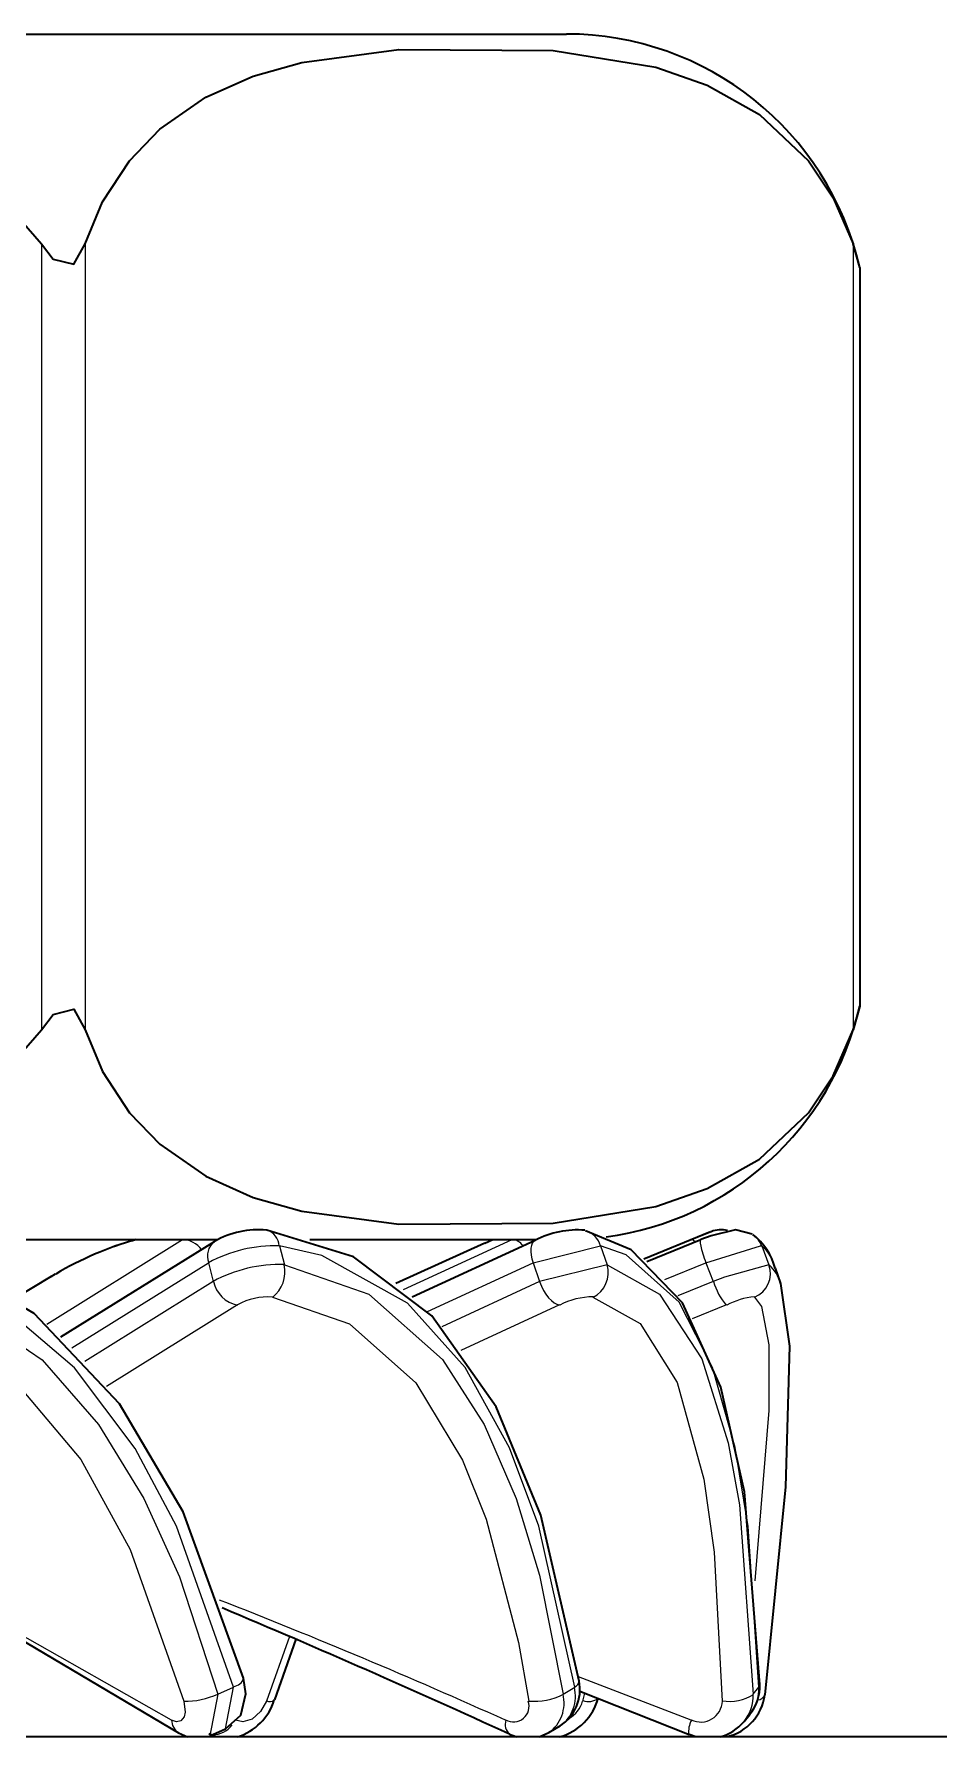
# Model space of a CAD drawing. Extents: x 315 to 857, y 212 to 651.
# Drawn here: x 398.927 to 400.73, y 225.786 to 229.177 of the extents above; entities that cross this region are included whole.
import ezdxf

# ---------------------------------------------------------------- set-up
doc = ezdxf.new("R2010")
doc.units = 0

msp = doc.modelspace()

# ---------------------------------------------------------------- linework, layer by layer
at = {"color": 7, "lineweight": 35, "ltscale": 0.11937}
msp.add_line((395.2126, 229.1768), (399.9874, 229.1768), dxfattribs=at)
at = {"color": 7, "lineweight": 13, "ltscale": 0.039132}
for p, q in [((398.942, 228.7594), (398.942, 227.1941)), ((399.0286, 228.7594), (399.0286, 227.1941)), ((400.5585, 228.7594), (400.5585, 227.1941))]:
    msp.add_line(p, q, dxfattribs=at)
at = {"color": 7, "lineweight": 35, "ltscale": 0.001228}
for p, q in [((400.5719, 228.7121), (400.5585, 228.7594)), ((400.5719, 227.2414), (400.5585, 227.1941))]:
    msp.add_line(p, q, dxfattribs=at)
at = {"color": 7, "lineweight": 35, "ltscale": 0.036768}
msp.add_line((400.5719, 228.7121), (400.5719, 227.2414), dxfattribs=at)
at = {"color": 7, "lineweight": 35, "ltscale": 0.003585}
msp.add_line((400.2747, 226.7919), (400.1418, 226.738), dxfattribs=at)
at = {"color": 7, "lineweight": 13, "ltscale": 0.001017}
msp.add_line((400.2383, 226.7767), (400.2758, 226.7923), dxfattribs=at)
at = {"color": 7, "lineweight": 35, "ltscale": 0.016637}
msp.add_line((398.6277, 226.7768), (399.2932, 226.7768), dxfattribs=at)
at = {"color": 7, "lineweight": 13, "ltscale": 0.007965}
msp.add_line((398.9522, 226.6084), (399.2227, 226.7767), dxfattribs=at)
at = {"color": 7, "lineweight": 35, "ltscale": 0.008998}
msp.add_line((398.9807, 226.5828), (399.2864, 226.7728), dxfattribs=at)
at = {"color": 7, "lineweight": 13, "ltscale": 0.000968388}
msp.add_line((399.4158, 226.764), (399.4257, 226.7265), dxfattribs=at)
at = {"color": 7, "lineweight": 35, "ltscale": 0.011282}
msp.add_line((399.4763, 226.7768), (399.9276, 226.7768), dxfattribs=at)
at = {"color": 7, "lineweight": 35, "ltscale": 0.004863}
msp.add_line((399.8247, 226.7697), (399.6477, 226.6892), dxfattribs=at)
at = {"color": 7, "lineweight": 13, "ltscale": 0.005951}
msp.add_line((399.6631, 226.677), (399.8793, 226.7767), dxfattribs=at)
at = {"color": 7, "lineweight": 35, "ltscale": 0.006753}
msp.add_line((399.6801, 226.6626), (399.9254, 226.7757), dxfattribs=at)
at = {"color": 7, "lineweight": 35, "ltscale": 0.000448354}
msp.add_line((399.8247, 226.7697), (399.8412, 226.7767), dxfattribs=at)
at = {"color": 7, "lineweight": 13, "ltscale": 0.003459}
msp.add_line((399.9214, 226.7303), (400.0556, 226.764), dxfattribs=at)
at = {"color": 7, "lineweight": 13, "ltscale": 0.000991053}
msp.add_line((400.0556, 226.764), (400.0685, 226.7265), dxfattribs=at)
at = {"color": 7, "lineweight": 13, "ltscale": 0.002594}
msp.add_line((400.1421, 226.7377), (400.2383, 226.7767), dxfattribs=at)
at = {"color": 7, "lineweight": 35, "ltscale": 0.002905}
msp.add_line((400.1477, 226.733), (400.2554, 226.7767), dxfattribs=at)
at = {"color": 7, "lineweight": 13, "ltscale": 0.000183418}
msp.add_line((400.2441, 226.7723), (400.2383, 226.7767), dxfattribs=at)
at = {"color": 7, "lineweight": 13, "ltscale": 0.001005}
msp.add_line((400.3765, 226.764), (400.3911, 226.7265), dxfattribs=at)
at = {"color": 7, "lineweight": 13, "ltscale": 0.008003}
msp.add_line((399.0026, 226.5613), (399.2745, 226.7303), dxfattribs=at)
at = {"color": 7, "lineweight": 13, "ltscale": 0.00096073}
msp.add_line((399.2745, 226.7303), (399.2839, 226.6931), dxfattribs=at)
at = {"color": 7, "lineweight": 13, "ltscale": 0.005789}
msp.add_line((399.7111, 226.6333), (399.9214, 226.7303), dxfattribs=at)
at = {"color": 7, "lineweight": 13, "ltscale": 0.000983886}
msp.add_line((399.9214, 226.7303), (399.934, 226.6931), dxfattribs=at)
at = {"color": 7, "lineweight": 13, "ltscale": 0.003465}
msp.add_line((400.0685, 226.7265), (399.934, 226.6931), dxfattribs=at)
at = {"color": 7, "lineweight": 13, "ltscale": 0.002204}
msp.add_line((400.1838, 226.6972), (400.2655, 226.7303), dxfattribs=at)
at = {"color": 7, "lineweight": 13, "ltscale": 0.00099873}
msp.add_line((400.2655, 226.7303), (400.2799, 226.6931), dxfattribs=at)
at = {"color": 7, "lineweight": 35, "ltscale": 0.000807506}
msp.add_line((400.4037, 226.7198), (400.4139, 226.6892), dxfattribs=at)
at = {"color": 7, "lineweight": 35, "ltscale": 0.00215}
msp.add_line((398.9612, 226.703), (398.8875, 226.6587), dxfattribs=at)
at = {"color": 7, "lineweight": 35, "ltscale": 0.000257436}
msp.add_line((398.9612, 226.703), (398.9701, 226.7082), dxfattribs=at)
at = {"color": 7, "lineweight": 13, "ltscale": 0.007522}
msp.add_line((399.2839, 226.6931), (399.0284, 226.5342), dxfattribs=at)
at = {"color": 7, "lineweight": 13, "ltscale": 0.005364}
msp.add_line((399.934, 226.6931), (399.7392, 226.6032), dxfattribs=at)
at = {"color": 7, "lineweight": 13, "ltscale": 0.001904}
msp.add_line((400.2799, 226.6931), (400.2094, 226.6644), dxfattribs=at)
at = {"color": 7, "lineweight": 13, "ltscale": 0.00768}
msp.add_line((399.3325, 226.6467), (399.0717, 226.4844), dxfattribs=at)
at = {"color": 7, "lineweight": 13, "ltscale": 0.005419}
msp.add_line((399.974, 226.6467), (399.7772, 226.5558), dxfattribs=at)
at = {"color": 7, "lineweight": 13, "ltscale": 0.00185}
msp.add_line((400.3065, 226.6467), (400.2379, 226.6189), dxfattribs=at)
at = {"color": 7, "lineweight": 13, "ltscale": 0.003414}
msp.add_line((399.4361, 225.9864), (399.3899, 225.8579), dxfattribs=at)
at = {"color": 7, "lineweight": 35, "ltscale": 0.003206}
msp.add_line((399.4487, 225.981), (399.4059, 225.8601), dxfattribs=at)
at = {"color": 7, "lineweight": 13, "ltscale": 0.006007}
msp.add_line((400.236, 225.82), (400.0117, 225.9062), dxfattribs=at)
at = {"color": 7, "lineweight": 13, "ltscale": 0.002106}
msp.add_line((399.293, 225.8717), (399.2771, 225.789), dxfattribs=at)
at = {"color": 7, "lineweight": 13, "ltscale": 0.000863501}
msp.add_line((399.293, 225.8717), (399.3246, 225.8857), dxfattribs=at)
at = {"color": 7, "lineweight": 13, "ltscale": 0.002112}
msp.add_line((399.3087, 225.8027), (399.3246, 225.8857), dxfattribs=at)
at = {"color": 7, "lineweight": 13, "ltscale": 0.000667858}
msp.add_line((399.9814, 225.8717), (400.0042, 225.8857), dxfattribs=at)
at = {"color": 7, "lineweight": 35, "ltscale": 0.005855}
msp.add_line((400.0142, 225.8774), (400.232, 225.7911), dxfattribs=at)
at = {"color": 7, "lineweight": 13, "ltscale": 0.000405608}
msp.add_line((400.0236, 225.8737), (400.0197, 225.8579), dxfattribs=at)
at = {"color": 7, "lineweight": 13, "ltscale": 0.00044777}
msp.add_line((400.3598, 225.8717), (400.371, 225.8857), dxfattribs=at)
at = {"color": 7, "lineweight": 13, "ltscale": 0.000144123}
msp.add_line((400.371, 225.8857), (400.373, 225.8911), dxfattribs=at)
at = {"color": 7, "lineweight": 35, "ltscale": 0.000442916}
msp.add_line((400.3414, 225.8173), (400.3526, 225.831), dxfattribs=at)
at = {"color": 7, "lineweight": 35, "ltscale": 0.000488415}
msp.add_line((399.2146, 225.7948), (399.2324, 225.7869), dxfattribs=at)
at = {"color": 7, "lineweight": 35, "ltscale": 0.000862145}
msp.add_line((399.2771, 225.789), (399.3087, 225.8027), dxfattribs=at)
at = {"color": 7, "lineweight": 35, "ltscale": 0.000517424}
msp.add_line((399.9332, 225.7869), (399.9522, 225.795), dxfattribs=at)
at = {"color": 7, "lineweight": 35, "ltscale": 0.000665402}
msp.add_line((399.9522, 225.795), (399.975, 225.8087), dxfattribs=at)
at = {"color": 7, "lineweight": 35}
msp.add_line((453.792, 225.7869), (397.412, 225.7869), dxfattribs=at)
at = {"color": 7, "lineweight": 35, "ltscale": 0.000395698}
msp.add_line((399.2896, 225.7869), (399.2749, 225.7928), dxfattribs=at)
at = {"color": 7, "lineweight": 35, "ltscale": 0.00038347}
msp.add_line((399.8745, 225.7921), (399.889, 225.7869), dxfattribs=at)
at = {"color": 7, "lineweight": 35, "ltscale": 0.000346957}
msp.add_line((400.2452, 225.7869), (400.232, 225.7911), dxfattribs=at)
at = {"color": 7, "lineweight": 35}
for points in [[(395.882, 228.7594), (395.9523, 228.8425), (396.0597, 228.9243), (396.1806, 228.9872), (396.3632, 229.0508), (396.5516, 229.0929), (396.7453, 229.1202), (397.1328, 229.1463), (397.7469, 229.1442), (398.157, 229.1107), (398.3612, 229.0753), (398.6363, 228.9902), (398.7641, 228.9245), (398.8625, 228.8509), (398.942, 228.7594)], [(399.0286, 228.7594), (399.0637, 228.8425), (399.1174, 228.9243), (399.1779, 228.9872), (399.2691, 229.0508), (399.3634, 229.0929), (399.4602, 229.1202), (399.654, 229.1463), (399.961, 229.1442), (400.166, 229.1107), (400.2682, 229.0753), (400.3721, 229.0166), (400.4696, 228.9245), (400.5188, 228.8509), (400.5585, 228.7594)], [(398.942, 228.7594), (398.9649, 228.7289), (399.0063, 228.7184), (399.0286, 228.7594)], [(398.942, 227.1941), (398.9649, 227.2246), (399.0063, 227.2351), (399.0286, 227.1941)], [(395.882, 227.1941), (395.9523, 227.1111), (396.0597, 227.0292), (396.1806, 226.9663), (396.3632, 226.9027), (396.5516, 226.8607), (396.7453, 226.8333), (397.1328, 226.8072), (397.7469, 226.8093), (398.157, 226.8428), (398.3612, 226.8782), (398.6363, 226.9633), (398.7641, 227.0291), (398.8625, 227.1026), (398.942, 227.1941)], [(399.0286, 227.1941), (399.0637, 227.1111), (399.1174, 227.0292), (399.1779, 226.9663), (399.2691, 226.9027), (399.3634, 226.8607), (399.4602, 226.8333), (399.654, 226.8072), (399.961, 226.8093), (400.166, 226.8428), (400.2682, 226.8782), (400.3721, 226.937), (400.4696, 227.0291), (400.5188, 227.1026), (400.5585, 227.1941)], [(399.3446, 225.9033), (399.2242, 226.2344), (399.0973, 226.4499), (398.9271, 226.6295), (398.7307, 226.744), (398.5213, 226.7954)], [(400.013, 225.8978), (399.9367, 226.2283), (399.8474, 226.4438), (399.7193, 226.6249), (399.5632, 226.7422), (399.3906, 226.7952)], [(400.373, 225.8911), (400.3422, 226.2742), (400.295, 226.4827), (400.2187, 226.6509), (400.1163, 226.7565), (400.0256, 226.7943)], [(400.3579, 226.7874), (400.3246, 226.7963), (400.2758, 226.7844), (400.2554, 226.7767)], [(400.4139, 226.6892), (400.432, 226.5645), (400.4237, 226.2846), (400.3827, 225.8702)], [(398.5432, 226.1604), (398.8773, 225.9946), (399.2146, 225.7948)], [(399.3087, 225.8027), (399.3388, 225.8298), (399.3492, 225.8726), (399.3446, 225.9033)]]:
    msp.add_lwpolyline(points, dxfattribs=at)
at = {"color": 7, "lineweight": 13}
for points in [[(399.3246, 225.8857), (399.2108, 226.2062), (399.1284, 226.3607), (399.0073, 226.5212), (398.8583, 226.6484), (398.6428, 226.744), (398.5344, 226.764)], [(400.0042, 225.8857), (399.9323, 226.2058), (399.8744, 226.3618), (399.7859, 226.5218), (399.6707, 226.6502), (399.5002, 226.7449), (399.4158, 226.764)], [(400.371, 225.8857), (400.3497, 226.2052), (400.3238, 226.363), (400.2787, 226.522), (400.2119, 226.6523), (400.1069, 226.746), (400.0556, 226.764)], [(400.2655, 226.7303), (400.3739, 226.7644), (400.3765, 226.764)], [(398.5399, 226.7265), (398.7519, 226.6676), (398.9434, 226.5371), (399.0552, 226.4086), (399.1457, 226.2613), (399.2165, 226.1055), (399.293, 225.8717)], [(399.4257, 226.7265), (399.5942, 226.6677), (399.7409, 226.5376), (399.8238, 226.4082), (399.8873, 226.2615), (399.9339, 226.1084), (399.9814, 225.8717)], [(400.0685, 226.7265), (400.1732, 226.6681), (400.2576, 226.539), (400.31, 226.372), (400.3324, 226.2487), (400.3598, 225.8717)], [(400.3911, 226.7265), (400.3024, 226.7018), (400.2799, 226.6931)], [(398.5231, 226.662), (398.7173, 226.609), (398.8924, 226.491), (399.0203, 226.3385), (399.1188, 226.1599), (399.2255, 225.8579)], [(399.4018, 226.662), (399.5553, 226.6091), (399.6877, 226.4913), (399.7804, 226.3374), (399.8274, 226.2202), (399.892, 225.9748), (399.9124, 225.8579)], [(400.0405, 226.662), (400.1346, 226.6094), (400.2083, 226.4924), (400.2614, 226.2995), (400.2816, 226.1542), (400.2977, 225.8579)], [(400.3622, 226.662), (400.3759, 226.6437), (400.3911, 226.5668), (400.3909, 226.4367), (400.3627, 226.0975)], [(399.2007, 225.82), (398.7995, 226.0471), (398.5432, 226.1604)], [(399.2255, 225.8579), (399.2278, 225.8355), (399.2258, 225.8266), (399.2197, 225.8186), (399.2109, 225.8165), (399.2007, 225.82)], [(399.3899, 225.8579), (399.3782, 225.8368), (399.3615, 225.8221), (399.3428, 225.8164), (399.3286, 225.82)]]:
    msp.add_lwpolyline(points, dxfattribs=at)
at = {"color": 7, "lineweight": 35}
for centre, radius, start, end in [((399.9874, 228.5768), 0.6, 13.039, 90), ((399.9874, 227.3768), 0.6, 277.5794, 346.961), ((399.3737, 226.6207), 0.1755, 84.4955, 119.8714), ((400.0088, 226.6175), 0.1783, 84.9726, 117.7892), ((400.2953, 226.7449), 0.0513, 75.0772, 112.3875), ((400.2813, 226.6872), 0.1264, 14.9642, 51.9971), ((399.3172, 226.1207), 0.6823, 105.9451, 120.575), ((391.6288, 207.7925), 19.7981, 65.38716, 67.19749), ((399.9284, 225.8807), 0.086, 302.9142, 11.4274), ((399.9471, 225.8901), 0.1067, 284.5743, 345.988), ((400.2849, 225.8831), 0.0987, 283.2218, 352.5008), ((400.2818, 225.8886), 0.0912, 320.8629, 1.5864), ((399.2985, 225.8935), 0.1122, 287.4267, 342.7288), ((400.271, 225.8753), 0.0912, 284.2043, 320.5161)]:
    msp.add_arc(centre, radius, start, end, dxfattribs=at)
at = {"color": 7, "lineweight": 13}
for centre, radius, start, end in [((399.3806, 226.7625), 0.0347, 2.3479, 73.0655), ((400.014, 226.7532), 0.0428, 14.4756, 74.2387), ((400.331, 226.7469), 0.0486, 20.5521, 54.7678), ((399.3017, 226.1467), 0.6521, 104.9321, 120.5657), ((399.2207, 226.7276), 0.0494, 36.1118, 87.6295), ((399.3099, 226.7442), 0.0375, 129.3728, 201.3201), ((399.408, 226.4831), 0.2813, 88.4092, 118.3683), ((399.8761, 226.7462), 0.031, 36.2629, 84.0951), ((400.321, 226.7004), 0.0847, 13.2487, 48.865), ((399.4169, 226.4466), 0.2804, 88.2165, 118.3557), ((399.3616, 226.7125), 0.0652, 308.5208, 12.3339), ((400.016, 226.7107), 0.0548, 296.6875, 16.7205), ((400.3436, 226.7091), 0.0506, 291.4875, 20.1563), ((400.3408, 226.6709), 0.0751, 14.0401, 47.8869), ((399.3438, 226.7059), 0.0608, 192.0761, 259.2556), ((400.3981, 226.7262), 0.122, 195.6721, 220.9839), ((399.3931, 226.5385), 0.1241, 85.9742, 119.2534), ((400.041, 226.5187), 0.144, 90.1841, 117.6047), ((400.3778, 226.5125), 0.1512, 95.9931, 117.9867), ((394.9829, 214.9881), 11.8815, 65.73209, 68.71406), ((399.3194, 225.9143), 0.0282, 280.2602, 336.3489), ((399.9988, 225.8996), 0.0146, 291.1468, 353.0407), ((399.2294, 226.005), 0.1475, 268.4666, 295.5163), ((399.9239, 225.9831), 0.1257, 264.7755, 297.3225), ((399.9094, 225.854), 0.0735, 306.0077, 13.8551), ((399.9321, 225.8677), 0.0735, 306.0574, 14.0275), ((400.0312, 225.8895), 0.0326, 249.9016, 307.4783), ((400.3136, 225.9433), 0.0861, 259.4467, 302.8705), ((400.2768, 225.8695), 0.083, 321.0681, 1.5636), ((400.288, 225.8832), 0.083, 321.0885, 1.7535), ((400.3688, 225.8752), 0.0148, 268.9287, 346.0564), ((399.3967, 225.8748), 0.0177, 247.9251, 301.9083), ((399.8817, 225.8478), 0.0315, 241.1531, 18.2987), ((399.9655, 225.8724), 0.0561, 298.9246, 345.0967), ((400.2554, 225.8589), 0.0428, 243.465, 358.7041), ((399.2321, 225.8205), 0.0312, 180.8597, 235.6991), ((399.2829, 225.8388), 0.0479, 269.1029, 323.6179), ((399.892, 225.8112), 0.0265, 161.0662, 227.6057), ((400.2783, 225.7972), 0.0474, 151.7139, 187.5041)]:
    msp.add_arc(centre, radius, start, end, dxfattribs=at)
for centre, major_axis, ratio, start_param, end_param in [((399.9464, 226.7303), (0.021, -0.0454), 0.464282, 3.141593, 4.50129), ((400.2742, 226.7303), (0.0188, -0.0463), 0.161243, 3.03521, 4.647041), ((399.959, 226.6931), (0.021, -0.0454), 0.464285, 4.501298, 6.029625)]:
    msp.add_ellipse(centre, major_axis=major_axis, ratio=ratio, start_param=start_param, end_param=end_param, dxfattribs=at)

doc.saveas('drawing.dxf')
